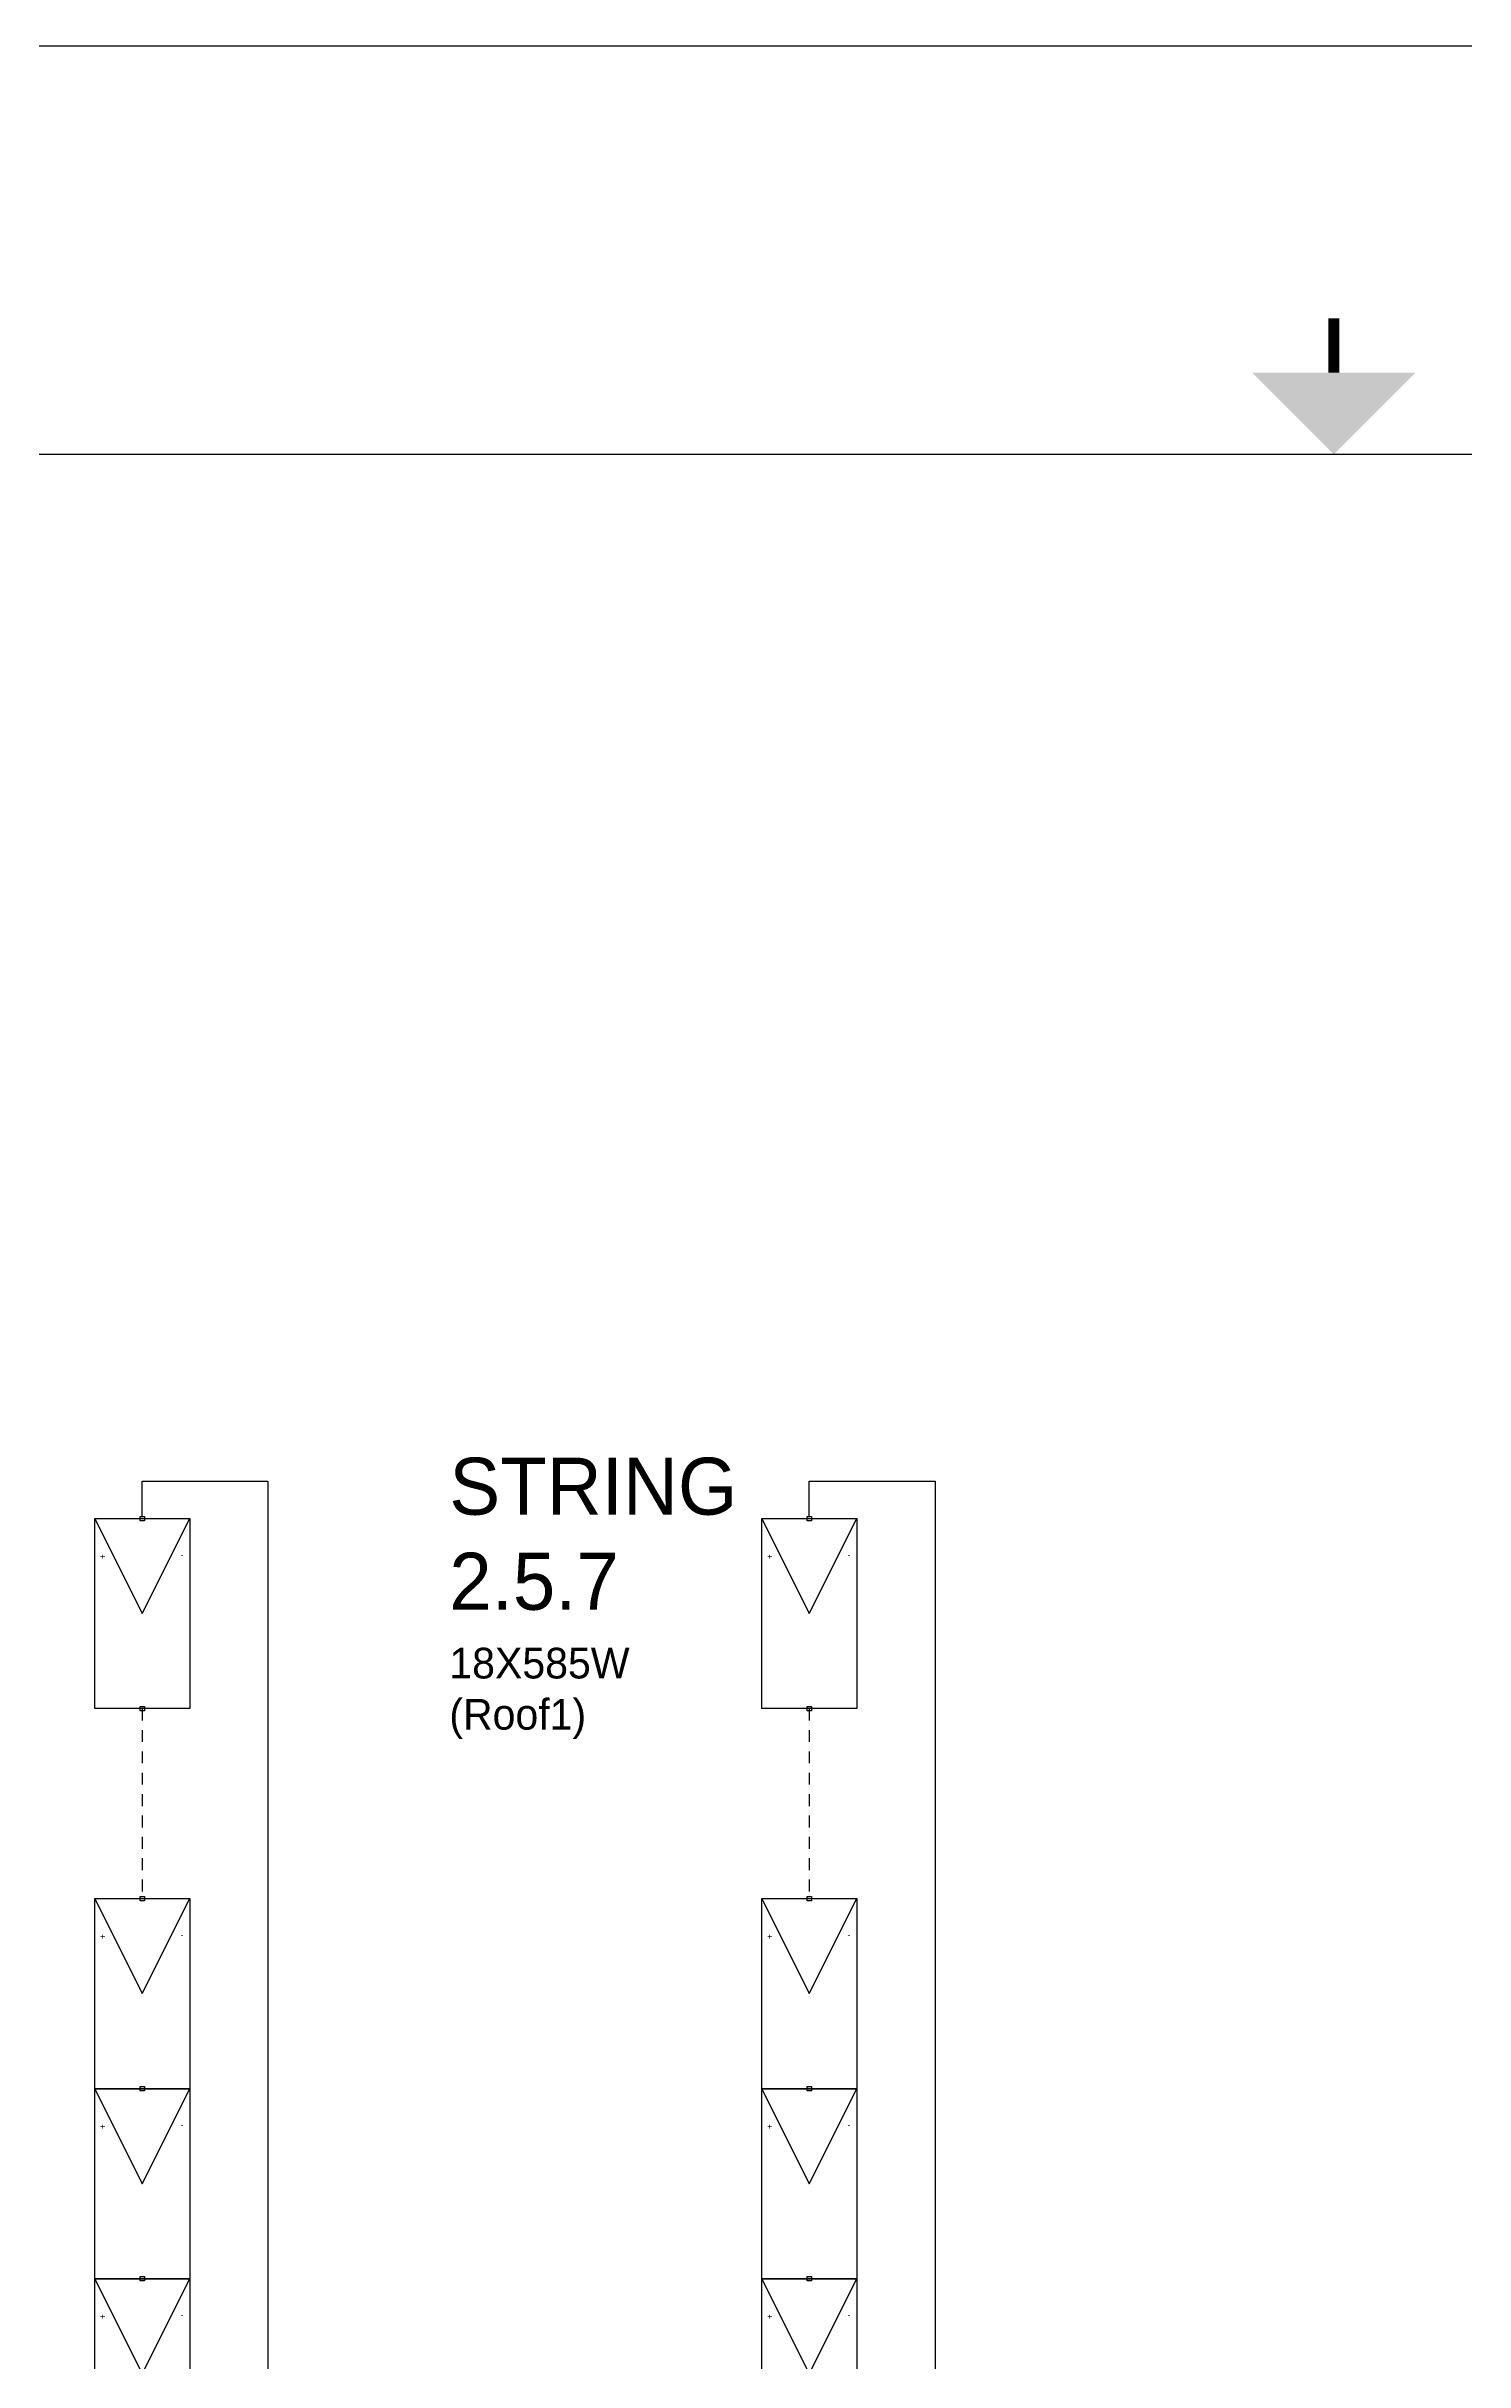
# Model space of a CAD drawing. Header units: inches. Extents: x 4 to 127, y -3 to 89.
# Drawn here: x 53.08 to 68.01, y 64.26 to 88.63 of the extents above; entities that cross this region are included whole.
import ezdxf

# ---------------------------------------------------------------- set-up
doc = ezdxf.new("R2010")
doc.units = ezdxf.units.IN
doc.header["$MEASUREMENT"] = 0
doc.linetypes.add('HIDDEN2', pattern=[0.1875, 0.125, -0.0625])
for name, color, linetype in [('RED_10AWG', 1, 'Continuous'), ('SYMS', 7, 'Continuous'), ('Title Block', 7, 'Continuous'), ('Viewport', 7, 'Continuous')]:
    doc.layers.add(name, color=color, linetype=linetype)
doc.styles.add('WD', font='romans.shx')

# ---------------------------------------------------------------- blocks, each defined once
blk = doc.blocks.new('ANSI_border_C')
at = {"layer": 'Title Block'}
for p, q in [((21, 16), (0, 16)), ((20.5, 15.25), (0.5, 15.25))]:
    blk.add_line(p, q, dxfattribs=at)
at = {"layer": 'Title Block', "const_width": 0.02}
blk.add_lwpolyline([(10.5, 15.5), (10.5, 15.4)], dxfattribs=at)
at = {"layer": 'Title Block'}
blk.add_solid([(10.35, 15.4), (10.65, 15.4), (10.5, 15.25)], dxfattribs=at)
blk = doc.blocks.new('JIC_border_C')
at = {"xscale": 5.726708801404052, "yscale": 5.726708801404052, "zscale": 5.726708801404052}
blk.add_blockref('ANSI_border_C', (6.5, -3), dxfattribs=at)
blk = doc.blocks.new('HT0_01')
for p, q in [((-0.0625, 0.0625), (0.0625, 0.0625)), ((-0.0625, -0.0625), (-0.0625, 0.0625)), ((0.0625, 0.0625), (0.0625, -0.0625)), ((0.0625, -0.0625), (-0.0625, -0.0625))]:
    blk.add_line(p, q)
at = {"style": 'WD', "flags": 1}
for tag, p in [('X4TERM01', (-0.0625, 0)), ('X2TERM01', (0, 0.0625)), ('X1TERM01', (0.0625, 0)), ('X8TERM01', (0, -0.0625))]:
    blk.add_attdef(tag, p, '', height=0.01, dxfattribs=at)
blk = doc.blocks.new('PVM')
at = {"color": 5}
for p, q in [((2, 1), (1, 0.5)), ((1, 0.5), (2, 0))]:
    blk.add_line(p, q, dxfattribs=at)
blk.add_lwpolyline([(0, 1), (2, 1), (2, 0), (0, 0)], close=True, dxfattribs=at)
at = {"layer": 'SYMS', "color": 5, "xscale": 0.3699338068975089, "yscale": 0.3699338068975089, "zscale": 0.3699338068975089}
for p in [(0, 0.5), (2, 0.5)]:
    blk.add_blockref('HT0_01', p, dxfattribs=at)
at = {"color": 5, "char_height": 0.065, "attachment_point": 1}
for s, insert, rotation in [('+', (1.625, 0.883), 180), ('-', (1.57, 0.067), 90)]:
    blk.add_mtext_dynamic_manual_height_columns(s, width=0.09892, gutter_width=0.325, heights=[0], dxfattribs=dict(at, insert=insert, rotation=rotation))

msp = doc.modelspace()

# ---------------------------------------------------------------- linework, layer by layer
at = {"layer": 'RED_10AWG'}
for p, q in [((54.085, 73.155), (54.085, 73.525)), ((54.085, 73.525), (55.409, 73.525)), ((55.409, 73.525), (55.409, 25.727)), ((61.108, 73.155), (61.108, 73.525)), ((61.108, 73.525), (62.432, 73.525)), ((62.432, 73.525), (62.432, 25.727))]:
    msp.add_line(p, q, dxfattribs=at)
at = {"layer": 'RED_10AWG', "linetype": 'HIDDEN2'}
for p, q in [((54.085, 71.131), (54.085, 69.131)), ((61.108, 71.131), (61.108, 69.131))]:
    msp.add_line(p, q, dxfattribs=at)

# ---------------------------------------------------------------- block references
at = {"layer": 'SYMS', "rotation": 90}
for p in [(54.585, 71.131), (61.608, 71.131), (54.585, 67.131), (61.608, 67.131), (54.585, 65.131), (61.608, 65.131), (54.585, 63.131), (61.608, 63.131)]:
    msp.add_blockref('PVM', p, dxfattribs=at)
at = {"layer": 'Viewport'}
msp.add_blockref('JIC_border_C', (0, 0), dxfattribs=at)

# ---------------------------------------------------------------- texts
at = {"insert": (57.318, 73.772), "char_height": 0.6, "attachment_point": 1}
msp.add_mtext_dynamic_manual_height_columns('{\\C240;\\c2367469;STRING 2.5.7^J\\H0.53846x;\\C256;\\c0;18X585W^J(Roof1)}', width=1.91071, gutter_width=0.325, heights=[0], dxfattribs=at)

doc.saveas('drawing.dxf')
